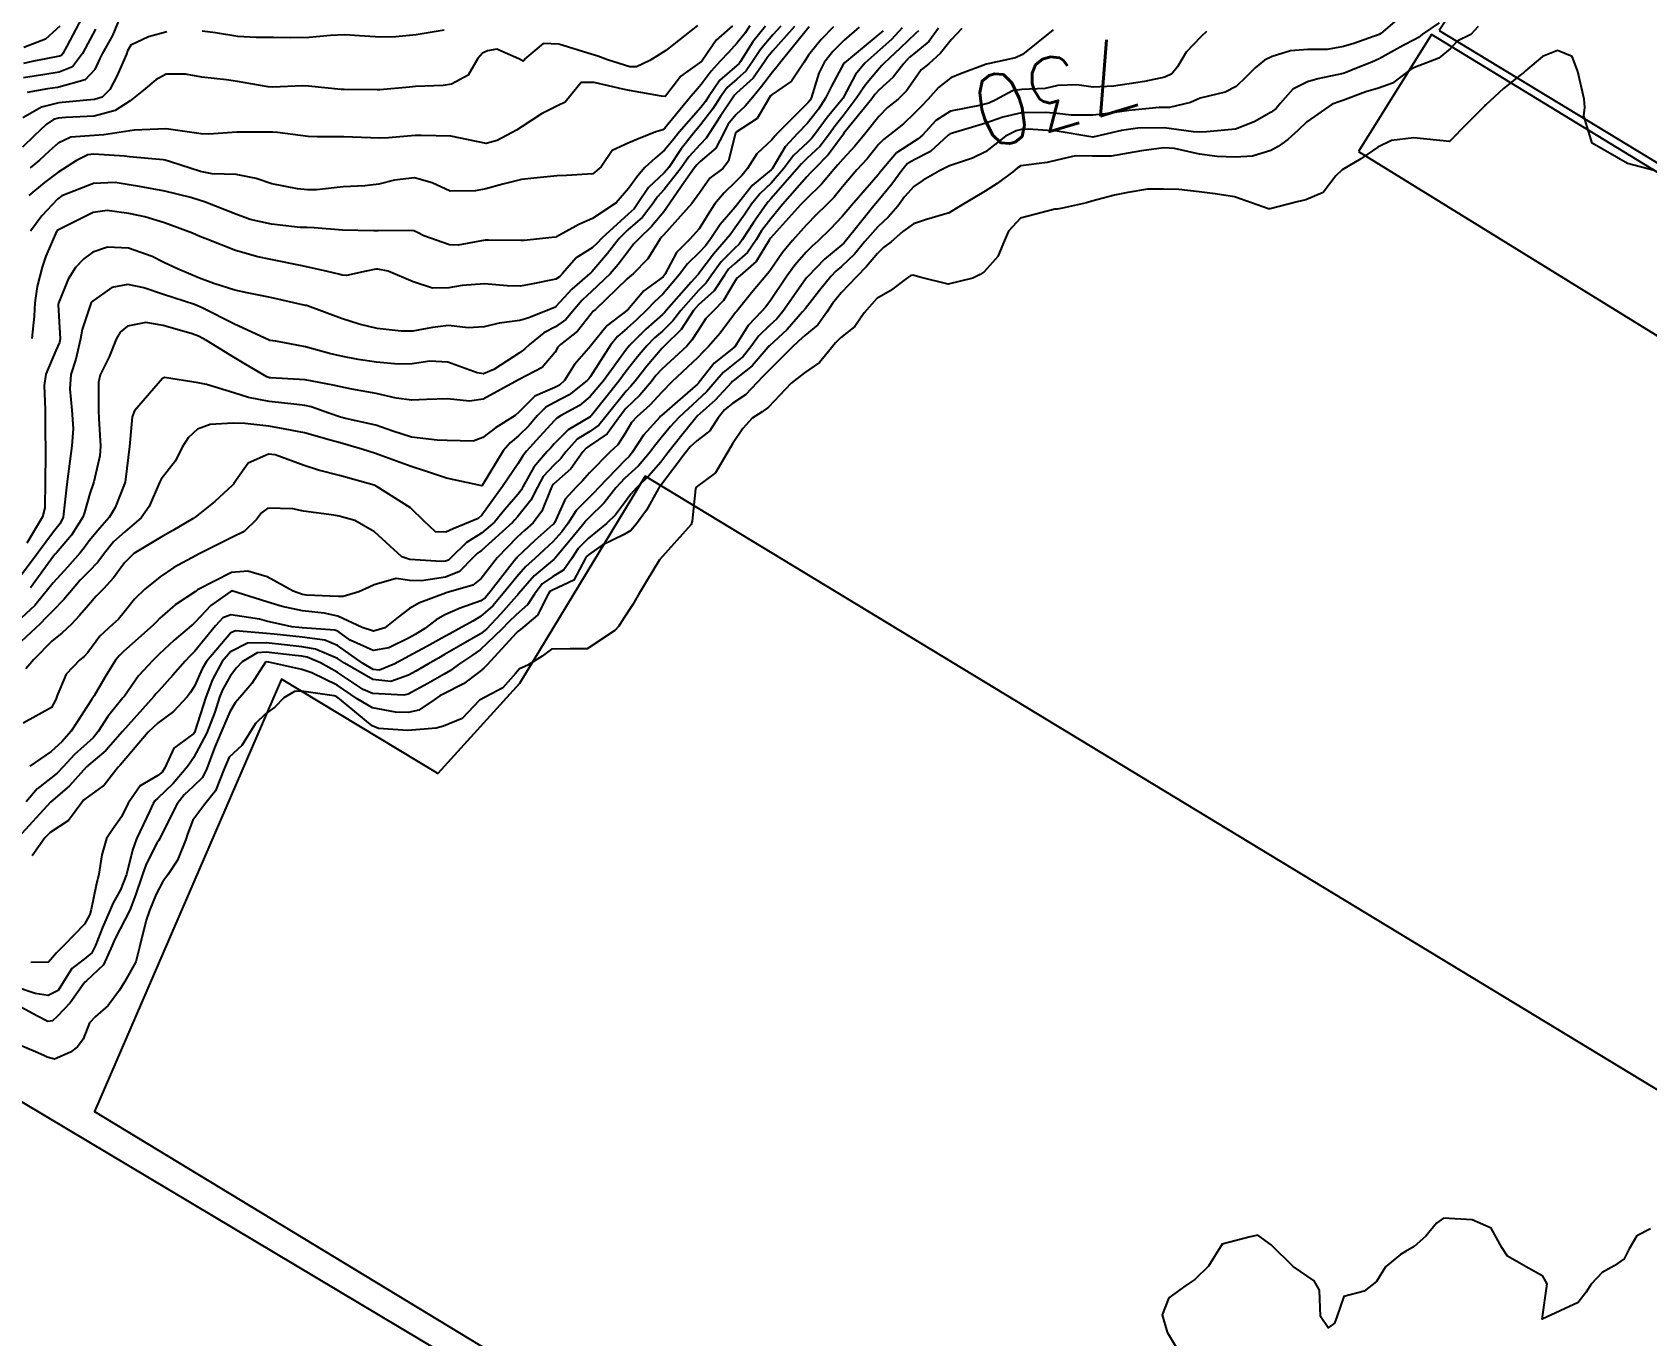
# Model space of a CAD drawing. Header units: metres. Extents: x 307586 to 320046, y 7427249 to 7434250.
# Drawn here: x 313360.1 to 313450.7, y 7432772.2 to 7432845.3 of the extents above; entities that cross this region are included whole.
import ezdxf
from ezdxf.enums import TextEntityAlignment as Align

# ---------------------------------------------------------------- set-up
doc = ezdxf.new("R2010")
doc.units = ezdxf.units.M
doc.header["$MEASUREMENT"] = 0
for name, color, linetype in [('Area Verde e Lazer', 45, 'Continuous'), ('Cotas', 45, 'Continuous'), ('Curvas de Nivel 1m', 11, 'Continuous'), ('Curvas de Nivel 5m', 15, 'Continuous'), ('Edificações', 30, 'Continuous')]:
    doc.layers.add(name, color=color, linetype=linetype)
doc.styles.add('Style-STANDARD', font='STANDARD.shx')

msp = doc.modelspace()

# ---------------------------------------------------------------- linework, layer by layer
at = {"layer": 'Area Verde e Lazer'}
msp.add_lwpolyline([(313356.188, 7432787.294), (313331.531, 7432746.391), (313407.119, 7432700.915), (313432.374, 7432741.818)], close=True, dxfattribs=at)
msp.add_lwpolyline([(313356.188, 7432787.294), (313331.531, 7432746.391), (313407.119, 7432700.915), (313432.374, 7432741.818)], close=True, dxfattribs=at)
at = {"layer": 'Curvas de Nivel 1m', "flags": 128}
for points, elevation in [([(313439.059, 7432845.82), (313438.107, 7432845.186), (313437.887, 7432844.992), (313437.69, 7432844.879), (313437.027, 7432844.54), (313435.679, 7432843.803), (313435.282, 7432843.619), (313434.315, 7432843.234), (313433.864, 7432843.044), (313433.669, 7432842.983), (313432.253, 7432842.673), (313431.662, 7432842.517), (313430.843, 7432842.09), (313430.13, 7432841.285), (313429.912, 7432841.015), (313429.638, 7432840.81), (313428.675, 7432840.257), (313427.628, 7432839.86), (313426, 7432839.708), (313425.626, 7432839.681), (313425.269, 7432839.701), (313423.629, 7432839.922), (313422.149, 7432839.903), (313421.627, 7432839.842), (313421.238, 7432839.783), (313419.623, 7432839.41), (313417.626, 7432839.747), (313416.026, 7432839.853), (313415.627, 7432839.841), (313415.323, 7432839.766), (313414.737, 7432839.469), (313414.111, 7432838.98), (313413.61, 7432838.586), (313412.873, 7432838.222), (313411.597, 7432837.794), (313411.4, 7432837.708), (313411.037, 7432837.516), (313410.114, 7432836.998), (313409.584, 7432836.636), (313409.06, 7432836.053), (313408.689, 7432835.539), (313408.173, 7432834.937), (313407.561, 7432834.373), (313406.838, 7432833.561), (313406.269, 7432832.842), (313405.532, 7432832.159), (313405.215, 7432831.896), (313404.926, 7432831.586), (313404.302, 7432830.805), (313403.505, 7432829.797), (313403.351, 7432829.602), (313402.484, 7432828.619), (313401.474, 7432827.686), (313401.444, 7432827.66), (313401.424, 7432827.63), (313400.516, 7432826.586), (313399.454, 7432825.746), (313399.403, 7432825.701), (313399.354, 7432825.651), (313398.453, 7432824.65), (313397.434, 7432823.747), (313397.356, 7432823.671), (313396.495, 7432822.606), (313395.786, 7432821.694), (313395.398, 7432821.18), (313394.706, 7432820.391), (313394.021, 7432819.714), (313393.719, 7432819.375), (313393.371, 7432818.902), (313392.861, 7432818.227), (313392.349, 7432817.735), (313391.345, 7432816.921), (313390.763, 7432816.331), (313390.387, 7432815.759), (313389.96, 7432815.13), (313389.323, 7432814.748), (313388.737, 7432814.358), (313388.31, 7432813.78), (313387.919, 7432813.169), (313387.295, 7432812.606), (313386.87, 7432812.215), (313386.48, 7432811.802), (313385.271, 7432810.656), (313384.786, 7432810.306), (313384.061, 7432809.832), (313383.601, 7432809.493), (313383.255, 7432809.283), (313382.329, 7432808.767), (313381.238, 7432808.167), (313380.992, 7432808.108), (313379.238, 7432808.196), (313378.712, 7432808.424), (313377.255, 7432809.398), (313376.305, 7432809.924), (313375.559, 7432810.229), (313375.266, 7432810.29), (313374.885, 7432810.326), (313373.268, 7432810.515), (313372.76, 7432810.473), (313371.911, 7432809.974), (313371.598, 7432809.636), (313371.251, 7432809.173), (313370.82, 7432808.405), (313370.652, 7432807.989), (313370.386, 7432807.154), (313369.947, 7432805.999), (313369.199, 7432804.587), (313368.96, 7432804.247), (313368.781, 7432804.014), (313368.047, 7432803.154), (313367.167, 7432802.302), (313367.024, 7432802.174), (313366.926, 7432802.034), (313366.75, 7432801.628), (313365.993, 7432800.047), (313365.765, 7432799.418), (313365.437, 7432798.055), (313365.104, 7432797.194), (313364.694, 7432796.467), (313364.512, 7432796.066), (313364.081, 7432795.072), (313363.697, 7432794.074), (313363.491, 7432793.652), (313363.061, 7432793.298), (313362.362, 7432792.778), (313361.945, 7432792.091), (313361.595, 7432791.537), (313361.034, 7432791.254), (313360.303, 7432791.379), (313359.04, 7432791.809)], 728), ([(313407.864, 7432845.375), (313407.69, 7432845.218), (313405.695, 7432843.58), (313405.672, 7432843.548), (313404.975, 7432842.264), (313404.639, 7432841.59), (313404.248, 7432840.982), (313403.629, 7432840.192), (313403.062, 7432839.608), (313402.368, 7432838.862), (313401.638, 7432837.629), (313401.592, 7432837.577), (313400.523, 7432836.701), (313399.697, 7432835.649), (313399.648, 7432835.573), (313399.571, 7432835.478), (313398.721, 7432834.499), (313398.163, 7432833.664), (313397.908, 7432833.306), (313397.542, 7432832.934), (313396.904, 7432832.308), (313396.436, 7432831.686), (313395.512, 7432830.597), (313395.047, 7432830.165), (313394.589, 7432829.709), (313394.042, 7432829.168), (313393.487, 7432828.68), (313392.978, 7432828.229), (313392.579, 7432827.733), (313391.455, 7432825.986), (313391.357, 7432825.848), (313391.271, 7432825.752), (313390.261, 7432824.946), (313389.44, 7432824.515), (313388.952, 7432824.261), (313388.473, 7432823.78), (313388, 7432823.209), (313387.416, 7432822.653), (313386.944, 7432822.263), (313386.555, 7432821.803), (313385.383, 7432819.873), (313385.353, 7432819.85), (313383.387, 7432820.278), (313382.205, 7432820.672), (313381.394, 7432820.939), (313379.761, 7432821.525), (313379.401, 7432821.659), (313378.633, 7432821.898), (313377.408, 7432822.256), (313376.931, 7432822.397), (313375.416, 7432822.814), (313374.338, 7432823.032), (313373.421, 7432823.189), (313372.068, 7432823.336), (313371.424, 7432823.359), (313370.129, 7432823.293), (313369.418, 7432823.019), (313368.887, 7432822.539), (313368.564, 7432822.018), (313368.172, 7432821.245), (313367.385, 7432820.227), (313367.277, 7432820.032), (313366.706, 7432818.697), (313366.249, 7432818.047), (313365.345, 7432817.262), (313364.706, 7432816.7), (313364.203, 7432816.071), (313363.829, 7432815.574), (313363.323, 7432815.052), (313362.841, 7432814.562), (313362.449, 7432814.089), (313361.924, 7432813.473), (313361.294, 7432812.831), (313360.931, 7432812.462), (313360.583, 7432812.11), (313359.27, 7432810.87)], 736), ([(313406.53, 7432845.567), (313405.686, 7432844.844), (313405.048, 7432844.218), (313404.564, 7432843.591), (313404.266, 7432842.992), (313403.833, 7432841.598), (313403.768, 7432841.472), (313403.64, 7432841.325), (313401.935, 7432839.625), (313401.79, 7432839.458), (313401.617, 7432839.261), (313400.783, 7432838.461), (313400.256, 7432837.643), (313399.965, 7432837.27), (313399.585, 7432836.895), (313398.957, 7432836.278), (313398.437, 7432835.661), (313398.088, 7432835.144), (313397.559, 7432834.272), (313397.02, 7432833.678), (313396.285, 7432832.945), (313395.62, 7432831.699), (313395.522, 7432831.58), (313394.44, 7432830.784), (313393.542, 7432829.72), (313393.523, 7432829.7), (313393.502, 7432829.683), (313392.383, 7432828.843), (313391.516, 7432827.749), (313391.472, 7432827.696), (313390.567, 7432826.654), (313389.989, 7432825.765), (313389.723, 7432825.495), (313389.449, 7432825.371), (313388.342, 7432824.883), (313387.435, 7432823.973), (313387.226, 7432823.793), (313386.124, 7432823.108), (313385.414, 7432822.557), (313384.875, 7432822.361), (313383.411, 7432822.394), (313382.853, 7432822.407), (313381.414, 7432822.586), (313380.376, 7432822.923), (313379.423, 7432823.258), (313377.706, 7432823.63), (313377.43, 7432823.698), (313376.778, 7432823.92), (313375.781, 7432824.28), (313375.437, 7432824.355), (313374.979, 7432824.403), (313373.439, 7432824.577), (313372.271, 7432824.807), (313371.444, 7432825.067), (313369.924, 7432825.53), (313369.449, 7432825.632), (313367.565, 7432825.916), (313367.451, 7432825.877), (313365.888, 7432824.053), (313365.759, 7432823.724), (313365.602, 7432822.057), (313365.384, 7432820.195), (313365.367, 7432820.076), (313365.367, 7432820.06), (313364.789, 7432818.638), (313364.454, 7432818.069), (313363.941, 7432817.48), (313363.34, 7432816.754), (313363.056, 7432816.363), (313362.83, 7432816.085), (313362.123, 7432815.294), (313361.316, 7432814.404), (313361.077, 7432814.104), (313360.285, 7432813.128), (313359.284, 7432812.206)], 737), ([(313403.712, 7432845.6), (313402.138, 7432843.623), (313401.923, 7432843.372), (313401.664, 7432843.053), (313401.043, 7432842.245), (313400.558, 7432841.641), (313400.136, 7432841.147), (313399.633, 7432840.668), (313399.164, 7432840.118), (313398.931, 7432839.657), (313398.489, 7432838.782), (313397.598, 7432838.038), (313397.41, 7432837.859), (313397.275, 7432837.675), (313396.557, 7432836.66), (313395.903, 7432835.695), (313395.568, 7432835.226), (313394.872, 7432834.394), (313394.176, 7432833.714), (313393.869, 7432833.396), (313393.542, 7432832.979), (313393.005, 7432832.254), (313392.561, 7432831.734), (313391.513, 7432830.746), (313390.995, 7432830.268), (313390.567, 7432829.759), (313390.079, 7432829.179), (313389.488, 7432828.771), (313388.834, 7432828.425), (313388.04, 7432827.784), (313387.751, 7432827.506), (313387.468, 7432827.301), (313386.029, 7432826.382), (313385.456, 7432826.127), (313385.091, 7432826.189), (313383.462, 7432826.781), (313382.44, 7432826.833), (313381.461, 7432826.697), (313380.673, 7432826.665), (313379.462, 7432826.777), (313378.423, 7432826.941), (313377.465, 7432827.119), (313376.825, 7432827.278), (313375.47, 7432827.647), (313373.801, 7432827.957), (313373.474, 7432828.009), (313373.4, 7432828.035), (313371.487, 7432828.919), (313369.673, 7432829.835), (313369.502, 7432829.916), (313369.247, 7432830.013), (313367.508, 7432830.573), (313366.41, 7432830.945), (313365.514, 7432831.147), (313364.612, 7432830.969), (313363.504, 7432830.19), (313363.454, 7432830.13), (313363.429, 7432830.081), (313362.944, 7432828.622), (313362.855, 7432828.086), (313362.592, 7432826.958), (313362.313, 7432826.091), (313362.247, 7432825.289), (313362.376, 7432824.091), (313362.44, 7432823.068), (313362.364, 7432822.09), (313362.247, 7432821.239), (313362.112, 7432820.093), (313362.037, 7432819.429), (313361.874, 7432818.095), (313361.711, 7432817.735), (313361.345, 7432817.27), (313360.47, 7432816.113), (313359.317, 7432814.564)], 739), ([(313417.405, 7432845.434), (313415.679, 7432844.034), (313415.292, 7432843.848), (313413.673, 7432843.499), (313413.612, 7432843.481), (313412.213, 7432842.954), (313411.661, 7432842.724), (313410.977, 7432842.193), (313410.369, 7432841.523), (313410.017, 7432841.148), (313409.635, 7432840.758), (313409.004, 7432840.162), (313408.215, 7432839.544), (313407.883, 7432839.283), (313407.614, 7432838.988), (313406.976, 7432838.185), (313406.4, 7432837.568), (313405.583, 7432836.615), (313405.119, 7432836.043), (313404.664, 7432835.589), (313404.107, 7432835.056), (313403.562, 7432834.481), (313402.775, 7432833.612), (313402.22, 7432832.943), (313401.527, 7432831.932), (313401.404, 7432831.752), (313401.295, 7432831.632), (313400.477, 7432830.677), (313399.654, 7432829.648), (313399.589, 7432829.562), (313399.5, 7432829.444), (313398.731, 7432828.41), (313398.072, 7432827.664), (313397.774, 7432827.363), (313397.467, 7432827.053), (313396.022, 7432825.691), (313395.447, 7432825.102), (313394.778, 7432824.368), (313394.059, 7432823.714), (313393.752, 7432823.393), (313393.419, 7432822.812), (313392.981, 7432822.154), (313392.545, 7432821.733), (313391.391, 7432820.586), (313391.014, 7432820.127), (313390.625, 7432819.758), (313390.036, 7432819.1), (313389.429, 7432817.769), (313389.398, 7432817.724), (313389.352, 7432817.674), (313388.333, 7432816.79), (313387.333, 7432815.827), (313387.303, 7432815.79), (313387.2, 7432815.66), (313385.755, 7432813.813), (313385.552, 7432813.574), (313385.307, 7432813.399), (313384.148, 7432812.984), (313383.294, 7432812.607), (313382.809, 7432812.328), (313382.161, 7432811.851), (313381.628, 7432811.508), (313381.278, 7432811.321), (313380.148, 7432810.753), (313379.27, 7432810.613), (313377.984, 7432811.195), (313377.281, 7432811.7), (313377.121, 7432811.752), (313375.282, 7432811.882), (313374.71, 7432811.946), (313373.287, 7432812.26), (313372.886, 7432812.367), (313371.292, 7432812.618), (313370.834, 7432812.442), (313370.421, 7432811.993), (313369.269, 7432810.577), (313368.99, 7432810.289), (313368.726, 7432810.015), (313368.04, 7432809.233), (313367.238, 7432808.347), (313367.087, 7432808.18), (313366.966, 7432808.034), (313365.213, 7432806.06), (313364.268, 7432805.003), (313363.193, 7432804.08), (313362.242, 7432803.024), (313361.163, 7432802.1), (313359.366, 7432800.127)], 731), ([(313441.233, 7432845.621), (313440.825, 7432845.159), (313440.067, 7432844.788), (313439.685, 7432844.383), (313439.029, 7432843.827), (313437.674, 7432843.311), (313437.436, 7432843.194), (313436.435, 7432842.435), (313435.657, 7432842.162), (313434.939, 7432841.942), (313433.646, 7432841.466), (313433.476, 7432841.412), (313433.049, 7432841.249), (313431.633, 7432840.26), (313431.116, 7432839.788), (313430.559, 7432839.281), (313430.028, 7432838.877), (313429.617, 7432838.663), (313428.576, 7432838.337), (313427.608, 7432838.284), (313426.605, 7432838.328), (313425.61, 7432838.449), (313424.202, 7432838.766), (313423.615, 7432838.816), (313422.352, 7432838.639), (313421.61, 7432838.504), (313420.664, 7432838.343), (313419.607, 7432838.342), (313418.661, 7432838.366), (313417.603, 7432838.106), (313417.063, 7432837.976), (313415.598, 7432837.797), (313415.383, 7432837.675), (313415.135, 7432837.465), (313414.259, 7432836.8), (313413.582, 7432836.384), (313412.11, 7432835.502), (313411.569, 7432835.163), (313410.308, 7432834.78), (313409.563, 7432834.552), (313408.978, 7432834.116), (313408.311, 7432833.542), (313407.885, 7432833.21), (313407.543, 7432832.875), (313406.931, 7432832.16), (313406.379, 7432831.567), (313405.514, 7432830.666), (313405.024, 7432830.068), (313404.704, 7432829.588), (313404.203, 7432828.882), (313403.483, 7432828.285), (313403.117, 7432827.967), (313402.753, 7432827.611), (313401.46, 7432826.318), (313401.114, 7432825.976), (313400.802, 7432825.637), (313400.141, 7432824.948), (313399.441, 7432824.484), (313398.975, 7432824.118), (313398.618, 7432823.658), (313398.146, 7432822.939), (313397.414, 7432822.379), (313397.042, 7432822.042), (313396.764, 7432821.68), (313395.384, 7432819.844), (313395.315, 7432819.769), (313395.266, 7432819.701), (313394.587, 7432818.486), (313394.034, 7432817.713), (313393.715, 7432817.35), (313393.347, 7432817.125), (313392.114, 7432816.512), (313391.335, 7432815.978), (313391.219, 7432815.866), (313391.158, 7432815.752), (313390.525, 7432814.554), (313389.315, 7432813.999), (313389.17, 7432813.916), (313389.079, 7432813.772), (313388.479, 7432812.595), (313387.537, 7432811.787), (313387.384, 7432811.686), (313387.281, 7432811.584), (313385.652, 7432809.814), (313385.464, 7432809.613), (313385.257, 7432809.433), (313384.334, 7432808.741), (313383.238, 7432808.175), (313383.013, 7432808.066), (313382.683, 7432807.845), (313381.819, 7432807.262), (313381.226, 7432807.141), (313380.517, 7432807.161), (313379.228, 7432807.399), (313378.364, 7432807.899), (313377.244, 7432808.665), (313375.825, 7432809.361), (313375.257, 7432809.544), (313373.411, 7432809.959), (313373.263, 7432809.98), (313373.244, 7432809.98), (313373.22, 7432809.96), (313372.455, 7432808.758), (313371.786, 7432807.974), (313371.522, 7432807.686), (313371.225, 7432807.173), (313370.723, 7432805.987), (313370.372, 7432805.159), (313369.937, 7432803.999), (313369.694, 7432803.494), (313369.178, 7432802.988), (313368.66, 7432802.525), (313368.275, 7432802.019), (313367.896, 7432801.282), (313367.278, 7432800.029), (313367.226, 7432799.945), (313367.14, 7432799.811), (313366.534, 7432798.626), (313366.324, 7432798.042), (313365.947, 7432796.893), (313365.617, 7432796.052), (313365.082, 7432795.006), (313364.751, 7432794.388), (313364.632, 7432794.064), (313364.148, 7432792.978), (313363.184, 7432792.079), (313363.104, 7432792.017), (313363.041, 7432791.929), (313362.272, 7432790.846), (313361.561, 7432790.095), (313361.285, 7432789.832), (313361.018, 7432789.805), (313360.446, 7432790.109), (313359.507, 7432790.602)], 727), ([(313367.686, 7432845.317), (313366.666, 7432845.028), (313365.678, 7432844.557), (313365.496, 7432844.24), (313365.424, 7432844.062), (313364.9, 7432842.822), (313364.506, 7432842.071), (313364.071, 7432841.643), (313363.637, 7432841.509), (313363.01, 7432841.463), (313361.635, 7432841.332), (313360.669, 7432841.083), (313359.626, 7432840.488)], 746), ([(313409.844, 7432845.376), (313409.69, 7432845.217), (313408.827, 7432844.393), (313407.929, 7432843.547), (313407.8, 7432843.42), (313407.669, 7432843.281), (313406.88, 7432842.336), (313406.361, 7432841.569), (313405.633, 7432840.599), (313405.174, 7432840.038), (313404.853, 7432839.588), (313404.319, 7432838.887), (313403.602, 7432838.22), (313403.286, 7432837.917), (313403.034, 7432837.608), (313401.576, 7432835.94), (313401.424, 7432835.782), (313401.3, 7432835.633), (313400.588, 7432834.615), (313399.965, 7432833.646), (313399.79, 7432833.407), (313399.546, 7432833.173), (313398.781, 7432832.411), (313398.249, 7432831.663), (313397.946, 7432831.238), (313397.514, 7432830.797), (313396.526, 7432829.685), (313396.081, 7432829.105), (313395.485, 7432828.527), (313395.037, 7432828.147), (313394.613, 7432827.709), (313394.09, 7432827.091), (313393.459, 7432826.281), (313393.037, 7432825.726), (313391.581, 7432823.895), (313391.466, 7432823.749), (313391.451, 7432823.731), (313391.432, 7432823.719), (313390.199, 7432822.984), (313389.409, 7432822.208), (313389.21, 7432821.968), (313389.02, 7432821.774), (313388.274, 7432820.901), (313387.667, 7432819.787), (313387.567, 7432819.601), (313387.376, 7432819.362), (313386.642, 7432818.523), (313386.076, 7432817.809), (313385.347, 7432817.192), (313384.498, 7432816.672), (313383.638, 7432815.837), (313383.484, 7432815.686), (313383.331, 7432815.624), (313383.083, 7432815.596), (313381.331, 7432815.707), (313380.882, 7432815.875), (313379.347, 7432817.265), (313378.235, 7432817.901), (313377.357, 7432818.156), (313377.062, 7432818.21), (313375.36, 7432818.434), (313374.756, 7432818.552), (313373.362, 7432818.594), (313372.996, 7432818.326), (313372.727, 7432817.966), (313372.028, 7432817.291), (313371.343, 7432816.944), (313369.465, 7432816.008), (313369.332, 7432815.937), (313368.08, 7432815.268), (313367.32, 7432814.745), (313366.461, 7432814.043), (313365.873, 7432813.483), (313365.293, 7432812.757), (313364.984, 7432812.367), (313364.65, 7432812.066), (313363.934, 7432811.416), (313363.267, 7432810.504), (313363.068, 7432810.279), (313362.808, 7432810.085), (313362.056, 7432809.286), (313361.55, 7432808.097), (313361.467, 7432807.861), (313361.226, 7432807.419), (313359.639, 7432806.545)], 734), ([(313363.687, 7432845.471), (313362.962, 7432844.091), (313362.404, 7432843.357), (313361.657, 7432843.055), (313360.847, 7432842.926), (313359.652, 7432842.728)], 748), ([(313362.933, 7432846.091), (313362.089, 7432844.516), (313361.871, 7432844.107), (313361.785, 7432843.995), (313361.67, 7432843.947), (313360.151, 7432843.64), (313359.664, 7432843.538)], 749), ([(313412.274, 7432845.501), (313411.687, 7432844.873), (313411.086, 7432844.109), (313410.427, 7432843.522), (313410.007, 7432843.188), (313409.661, 7432842.702), (313409.178, 7432842.007), (313408.704, 7432841.539), (313408.121, 7432841.062), (313407.633, 7432840.564), (313406.831, 7432839.562), (313406.285, 7432838.897), (313405.602, 7432838.168), (313405.323, 7432837.857), (313405.103, 7432837.585), (313404.414, 7432836.762), (313403.576, 7432835.948), (313403.232, 7432835.605), (313401.554, 7432833.74), (313401.507, 7432833.677), (313401.479, 7432833.631), (313400.739, 7432832.433), (313399.841, 7432831.647), (313399.668, 7432831.502), (313399.519, 7432831.244), (313398.923, 7432830.242), (313398.362, 7432829.661), (313397.928, 7432829.234), (313397.486, 7432828.562), (313397.141, 7432828.012), (313396.852, 7432827.679), (313395.46, 7432826.4), (313395.124, 7432826.036), (313394.875, 7432825.706), (313394.229, 7432824.928), (313393.437, 7432824.177), (313393.081, 7432823.725), (313392.386, 7432822.767), (313391.408, 7432822.084), (313391.204, 7432821.954), (313391.031, 7432821.754), (313390.347, 7432820.807), (313389.385, 7432819.936), (313389.302, 7432819.853), (313389.26, 7432819.771), (313388.717, 7432818.422), (313388.235, 7432817.781), (313387.773, 7432817.361), (313387.345, 7432816.963), (313386.215, 7432815.807), (313385.321, 7432814.658), (313384.859, 7432814.283), (313383.363, 7432813.839), (313383.321, 7432813.832), (313381.872, 7432813.294), (313381.299, 7432812.963), (313380.678, 7432812.483), (313379.93, 7432811.88), (313379.281, 7432811.698), (313378.649, 7432811.896), (313377.292, 7432812.547), (313376.519, 7432812.697), (313375.296, 7432812.832), (313374.168, 7432813.083), (313373.304, 7432813.333), (313371.343, 7432813.95), (313371.312, 7432813.944), (313370.168, 7432813.129), (313369.286, 7432812.203), (313369.191, 7432812.105), (313369.074, 7432812.012), (313368.1, 7432811.197), (313367.267, 7432810.405), (313366.886, 7432810.036), (313366.108, 7432809.19), (313365.316, 7432808.059), (313365.232, 7432807.948), (313364.387, 7432806.903), (313363.843, 7432806.074), (313363.566, 7432805.72), (313363.206, 7432805.399), (313362.515, 7432804.771), (313361.888, 7432804.093), (313361.551, 7432803.733), (313361.183, 7432803.446), (313360.424, 7432802.862), (313359.797, 7432802.12)], 732), ([(313365.049, 7432846.066), (313364.65, 7432845.104), (313364.073, 7432844.076), (313363.931, 7432843.815), (313363.66, 7432843.192), (313363.121, 7432842.617), (313361.644, 7432842.202), (313361.561, 7432842.194), (313360.999, 7432842.116), (313359.853, 7432841.915)], 747), ([(313400.393, 7432845.643), (313400.106, 7432845.228), (313399.683, 7432844.688), (313399.187, 7432844.146), (313398.723, 7432843.66), (313398.228, 7432843.101), (313397.653, 7432842.357), (313397.341, 7432841.981), (313397.077, 7432841.678), (313395.625, 7432839.906), (313395.512, 7432839.813), (313395.127, 7432839.705), (313394.058, 7432839.274), (313393.613, 7432839.079), (313392.677, 7432838.664), (313392.052, 7432837.743), (313391.589, 7432837.342), (313390.101, 7432837.251), (313389.588, 7432837.244), (313388.271, 7432837.098), (313387.585, 7432837.025), (313386.543, 7432836.766), (313385.58, 7432836.511), (313385.005, 7432836.399), (313383.578, 7432836.374), (313382.57, 7432836.842), (313381.586, 7432837.13), (313380.468, 7432836.997), (313379.582, 7432836.772), (313378.801, 7432836.677), (313377.58, 7432836.612), (313376.098, 7432836.452), (313375.578, 7432836.442), (313375.015, 7432836.509), (313373.581, 7432836.788), (313372.703, 7432837.092), (313371.586, 7432837.303), (313370.235, 7432837.355), (313369.588, 7432837.48), (313367.905, 7432838.027), (313367.594, 7432838.12), (313367.486, 7432838.14), (313365.597, 7432838.311), (313365.328, 7432838.332), (313363.599, 7432838.455), (313363.27, 7432838.413), (313362.626, 7432838.095), (313361.586, 7432837.424), (313360.835, 7432836.863), (313359.947, 7432836.126)], 743), ([(313410.973, 7432845.517), (313410.429, 7432844.779), (313409.679, 7432844.157), (313409.334, 7432843.876), (313409.037, 7432843.536), (313408.439, 7432842.764), (313407.65, 7432842.053), (313407.406, 7432841.794), (313407.228, 7432841.556), (313405.671, 7432839.627), (313405.637, 7432839.58), (313404.782, 7432838.412), (313403.989, 7432837.596), (313403.787, 7432837.402), (313403.589, 7432837.18), (313402.227, 7432835.62), (313401.565, 7432834.831), (313401.049, 7432834.144), (313400.746, 7432833.638), (313400.258, 7432832.927), (313399.533, 7432832.304), (313399.189, 7432831.992), (313398.968, 7432831.656), (313398.397, 7432830.778), (313397.506, 7432829.993), (313397.228, 7432829.674), (313396.549, 7432828.622), (313395.606, 7432827.698), (313395.472, 7432827.573), (313394.611, 7432826.559), (313393.952, 7432825.715), (313393.721, 7432825.447), (313393.447, 7432825.15), (313392.315, 7432823.737), (313391.918, 7432823.25), (313391.42, 7432822.903), (313390.713, 7432822.457), (313390.081, 7432821.763), (313389.785, 7432821.38), (313389.395, 7432821.005), (313388.796, 7432820.369), (313388.478, 7432819.779), (313388.112, 7432819.042), (313387.358, 7432818.105), (313387.212, 7432817.935), (313387.08, 7432817.794), (313385.337, 7432816.229), (313385.108, 7432816.05), (313384.88, 7432815.825), (313384.109, 7432815.048), (313383.322, 7432814.73), (313381.973, 7432814.514), (313381.32, 7432814.546), (313380.554, 7432814.644), (313379.317, 7432814.294), (313379.038, 7432814.17), (313378.47, 7432813.898), (313377.576, 7432813.64), (313377.309, 7432813.648), (313375.525, 7432813.722), (313375.31, 7432813.747), (313374.775, 7432813.945), (313373.321, 7432814.738), (313372.232, 7432815.063), (313371.323, 7432814.978), (313369.418, 7432814.008), (313369.361, 7432813.96), (313369.312, 7432813.926), (313368.157, 7432813.165), (313367.289, 7432812.406), (313367.107, 7432812.211), (313366.922, 7432812.035), (313365.268, 7432810.553), (313365.015, 7432810.313), (313364.824, 7432810.064), (313364.227, 7432809.091), (313363.619, 7432808.076), (313363.47, 7432807.838), (313363.227, 7432807.476), (313362.678, 7432806.625), (313362.333, 7432806.089), (313361.815, 7432805.486), (313361.201, 7432804.938), (313360.007, 7432804.118)], 733), ([(313399.426, 7432845.653), (313398.499, 7432844.847), (313397.692, 7432843.67), (313396.524, 7432842.823), (313395.668, 7432841.7), (313395.643, 7432841.681), (313395.431, 7432841.702), (313393.647, 7432842.019), (313393.276, 7432842.098), (313391.654, 7432842.479), (313390.941, 7432842.47), (313390.345, 7432841.763), (313390.04, 7432841.365), (313389.637, 7432841.173), (313388.701, 7432840.711), (313387.625, 7432839.995), (313387.3, 7432839.795), (313386.212, 7432839.213), (313385.611, 7432839.057), (313384.079, 7432839.372), (313383.617, 7432839.459), (313381.986, 7432839.496), (313381.617, 7432839.496), (313380.127, 7432839.374), (313379.615, 7432839.347), (313378.109, 7432839.411), (313377.616, 7432839.423), (313376.132, 7432839.416), (313375.615, 7432839.44), (313373.907, 7432839.668), (313373.619, 7432839.69), (313371.919, 7432839.684), (313371.618, 7432839.677), (313370.046, 7432839.576), (313369.617, 7432839.584), (313367.79, 7432839.859), (313367.62, 7432839.865), (313365.886, 7432839.789), (313365.618, 7432839.758), (313364.157, 7432839.532), (313363.614, 7432839.506), (313362.312, 7432839.4), (313361.607, 7432839.07), (313361.098, 7432838.617), (313360.563, 7432838.12), (313360.037, 7432837.677)], 744), ([(313401.266, 7432845.634), (313400.566, 7432844.759), (313399.862, 7432843.648), (313399.785, 7432843.535), (313399.67, 7432843.434), (313398.711, 7432842.606), (313398.065, 7432841.666), (313397.9, 7432841.408), (313397.637, 7432841.069), (313396.42, 7432839.688), (313396.073, 7432839.236), (313395.608, 7432838.68), (313395.073, 7432838.233), (313394.506, 7432837.711), (313394.084, 7432837.219), (313393.581, 7432836.527), (313392.901, 7432835.73), (313391.564, 7432834.852), (313390.804, 7432834.514), (313389.553, 7432833.813), (313389.523, 7432833.801), (313389.285, 7432833.773), (313387.73, 7432833.608), (313387.55, 7432833.6), (313385.732, 7432833.636), (313385.55, 7432833.623), (313384.032, 7432833.349), (313383.546, 7432833.36), (313382.106, 7432833.862), (313381.748, 7432834.06), (313381.556, 7432834.153), (313381.264, 7432834.165), (313379.555, 7432834.146), (313379.299, 7432834.149), (313377.556, 7432834.197), (313375.949, 7432834.326), (313375.557, 7432834.33), (313375.165, 7432834.336), (313373.559, 7432834.529), (313372.377, 7432834.794), (313371.564, 7432835.081), (313369.804, 7432835.774), (313369.571, 7432835.857), (313369.048, 7432836.015), (313367.576, 7432836.37), (313366.169, 7432836.641), (313365.58, 7432836.729), (313364.793, 7432836.855), (313363.58, 7432836.807), (313361.812, 7432836.106), (313361.571, 7432835.931), (313360.678, 7432835.002), (313360.045, 7432834.125)], 742), ([(313405.089, 7432845.586), (313404.392, 7432844.886), (313403.677, 7432843.999), (313403.433, 7432843.604), (313402.728, 7432842.542), (313401.646, 7432841.803), (313401.555, 7432841.72), (313401.5, 7432841.631), (313400.81, 7432840.46), (313399.623, 7432839.692), (313399.6, 7432839.673), (313399.593, 7432839.65), (313399.2, 7432838.053), (313398.878, 7432837.657), (313398.149, 7432837.102), (313397.579, 7432836.298), (313397.144, 7432835.676), (313395.555, 7432833.915), (313395.449, 7432833.806), (313395.371, 7432833.702), (313394.673, 7432832.572), (313393.827, 7432831.717), (313393.658, 7432831.582), (313393.52, 7432831.45), (313391.728, 7432829.747), (313391.611, 7432829.639), (313391.499, 7432829.498), (313390.719, 7432828.524), (313389.772, 7432827.767), (313389.623, 7432827.617), (313389.469, 7432827.349), (313388.743, 7432826.495), (313387.453, 7432825.813), (313387.411, 7432825.791), (313385.442, 7432824.702), (313384.663, 7432824.606), (313383.442, 7432824.734), (313382.266, 7432824.682), (313381.441, 7432824.656), (313380.548, 7432824.773), (313379.444, 7432825.027), (313378.078, 7432825.272), (313377.448, 7432825.394), (313377.03, 7432825.497), (313375.451, 7432825.793), (313373.507, 7432825.904), (313373.452, 7432825.906), (313373.41, 7432825.918), (313373.311, 7432825.962), (313372.128, 7432826.649), (313371.463, 7432827.039), (313369.922, 7432828.006), (313369.477, 7432828.25), (313369.109, 7432828.383), (313367.485, 7432828.836), (313366.523, 7432829.009), (313365.484, 7432828.81), (313365.078, 7432828.465), (313364.85, 7432828.066), (313364.456, 7432827.077), (313363.965, 7432826.075), (313363.859, 7432825.665), (313363.858, 7432824.076), (313363.885, 7432823.616), (313363.977, 7432822.074), (313363.941, 7432821.531), (313363.599, 7432820.078), (313363.546, 7432819.913), (313363.373, 7432819.414), (313363.082, 7432818.358), (313362.978, 7432818.084), (313362.353, 7432817.079), (313361.506, 7432816.098), (313361.424, 7432816.007), (313361.331, 7432815.896), (313360.048, 7432814.119)], 738), ([(313436.806, 7432846.104), (313435.783, 7432845.219), (313435.692, 7432845.166), (313434.257, 7432844.664), (313433.685, 7432844.484), (313432.761, 7432844.331), (313431.683, 7432844.32), (313430.718, 7432844.245), (313429.679, 7432843.93), (313429.248, 7432843.723), (313428.729, 7432843.299), (313428.201, 7432842.769), (313427.657, 7432842.247), (313427.05, 7432841.921), (313425.647, 7432841.597), (313425.477, 7432841.51), (313425.11, 7432841.345), (313423.923, 7432841.074), (313423.64, 7432841.073), (313423.344, 7432841.069), (313421.638, 7432840.897), (313420.317, 7432840.723), (313419.635, 7432840.64), (313418.409, 7432840.648), (313417.636, 7432840.731), (313416.984, 7432840.787), (313415.636, 7432840.767), (313414.577, 7432840.527), (313413.63, 7432840.196), (313411.749, 7432839.633), (313411.624, 7432839.6), (313411.571, 7432839.563), (313411.522, 7432839.511), (313410.528, 7432838.602), (313409.602, 7432838.137), (313409.222, 7432837.91), (313408.908, 7432837.537), (313408.363, 7432836.764), (313407.576, 7432835.814), (313407.351, 7432835.553), (313406.515, 7432834.518), (313405.753, 7432833.577), (313405.663, 7432833.467), (313405.55, 7432833.366), (313404.574, 7432832.553), (313403.64, 7432831.599), (313403.587, 7432831.535), (313403.521, 7432831.446), (313402.247, 7432829.619), (313401.908, 7432829.213), (313401.491, 7432828.835), (313400.88, 7432828.238), (313400.454, 7432827.64), (313400.014, 7432827.098), (313399.463, 7432826.663), (313398.9, 7432826.214), (313398.436, 7432825.66), (313397.981, 7432825.131), (313397.443, 7432824.636), (313396.401, 7432823.685), (313395.942, 7432823.176), (313395.415, 7432822.533), (313395.037, 7432822.075), (313394.77, 7432821.706), (313394.146, 7432820.962), (313393.388, 7432820.272), (313392.883, 7432819.727), (313392.22, 7432818.887), (313391.357, 7432818.054), (313391.208, 7432817.899), (313391.093, 7432817.753), (313390.309, 7432816.795), (313389.452, 7432815.769), (313389.395, 7432815.707), (313389.332, 7432815.656), (313388.304, 7432814.8), (313387.419, 7432813.789), (313387.373, 7432813.728), (313387.311, 7432813.66), (313386.423, 7432812.676), (313385.615, 7432811.815), (313385.28, 7432811.546), (313384.189, 7432810.916), (313383.268, 7432810.387), (313382.922, 7432810.188), (313382.338, 7432809.849), (313381.66, 7432809.453), (313381.253, 7432809.226), (313380.257, 7432808.866), (313379.249, 7432808.99), (313377.659, 7432809.906), (313377.265, 7432810.165), (313376.03, 7432810.688), (313375.272, 7432810.826), (313374.298, 7432810.924), (313373.274, 7432811.046), (313372.226, 7432811.018), (313371.268, 7432810.536), (313370.803, 7432809.987), (313370.256, 7432808.987), (313369.875, 7432808), (313369.269, 7432806.065), (313369.249, 7432806.009), (313369.212, 7432805.963), (313368.097, 7432805.129), (313367.584, 7432804.026), (313367.436, 7432803.781), (313367.186, 7432803.601), (313366.208, 7432803.014), (313365.535, 7432802.054), (313365.155, 7432801.28), (313364.648, 7432800.565), (313364.311, 7432800.068), (313364.054, 7432799.145), (313363.89, 7432798.072), (313363.73, 7432797.45), (313363.448, 7432796.076), (313363.369, 7432795.799), (313363.085, 7432795.253), (313361.932, 7432794.091), (313361.515, 7432793.647), (313361.058, 7432793.135), (313360.061, 7432793.112)], 729), ([(313402.122, 7432845.624), (313401.688, 7432845.151), (313400.986, 7432844.331), (313400.542, 7432843.641), (313400.184, 7432843.126), (313399.658, 7432842.655), (313399.12, 7432842.186), (313398.747, 7432841.659), (313398.312, 7432840.987), (313397.627, 7432840.1), (313397.266, 7432839.675), (313396.541, 7432838.753), (313395.854, 7432837.696), (313395.59, 7432837.396), (313394.7, 7432836.591), (313394.128, 7432835.714), (313393.899, 7432835.388), (313393.567, 7432835.079), (313392.091, 7432833.742), (313391.836, 7432833.458), (313391.545, 7432833.205), (313390.654, 7432832.641), (313389.89, 7432831.766), (313389.72, 7432831.568), (313389.52, 7432831.443), (313388.132, 7432831.168), (313387.516, 7432831.052), (313386.779, 7432831.064), (313385.517, 7432831.185), (313384.266, 7432831.082), (313383.514, 7432830.96), (313382.59, 7432830.93), (313381.517, 7432831.288), (313380.108, 7432831.884), (313379.525, 7432832.003), (313379.408, 7432832.008), (313378.874, 7432831.896), (313377.777, 7432831.651), (313377.521, 7432831.674), (313377.334, 7432831.726), (313376.472, 7432831.926), (313375.526, 7432832.132), (313375.289, 7432832.18), (313373.532, 7432832.549), (313372.807, 7432832.698), (313371.539, 7432833.042), (313369.842, 7432833.714), (313369.55, 7432833.842), (313369.138, 7432834.014), (313367.559, 7432834.598), (313366.452, 7432834.937), (313365.564, 7432835.128), (313364.344, 7432835.293), (313363.564, 7432835.181), (313361.689, 7432834.243), (313361.553, 7432834.161), (313361.529, 7432834.135), (313361.509, 7432834.11), (313360.914, 7432832.727), (313360.696, 7432832.112), (313360.43, 7432831.034), (313360.294, 7432830.118), (313360.253, 7432829.357), (313360.127, 7432828.12)], 741), ([(313383.242, 7432845.4), (313381.686, 7432845.141), (313380.531, 7432845.035), (313379.684, 7432845.017), (313378.505, 7432845.082), (313377.685, 7432845.138), (313376.871, 7432845.108), (313375.684, 7432845), (313374.658, 7432844.975), (313373.683, 7432844.991), (313372.706, 7432844.997), (313371.684, 7432845.057), (313370.432, 7432845.256), (313369.686, 7432845.342)], 746), ([(313451.108, 7432837.535), (313449.612, 7432837.937), (313447.623, 7432839.07), (313447.159, 7432840.598), (313447.222, 7432841.076), (313447.19, 7432841.537), (313446.821, 7432843.083), (313446.516, 7432843.922), (313445.685, 7432844.264), (313444.854, 7432843.935), (313443.888, 7432843.118), (313443.775, 7432843.015), (313443.67, 7432842.934), (313442.664, 7432842.128), (313441.644, 7432841.208), (313441.613, 7432841.18), (313441.584, 7432841.151), (313440.618, 7432840.175), (313439.623, 7432839.17), (313437.625, 7432839.363), (313436.37, 7432839.209), (313435.619, 7432838.85), (313434.652, 7432838.19), (313433.606, 7432837.582), (313433.262, 7432837.245), (313432.539, 7432836.305), (313431.582, 7432835.881), (313431.083, 7432835.772), (313429.574, 7432835.379), (313429.474, 7432835.391), (313427.58, 7432836.057), (313426.484, 7432836.228), (313425.583, 7432836.339), (313424.457, 7432836.479), (313423.584, 7432836.487), (313422.696, 7432836.486), (313421.582, 7432836.305), (313420.834, 7432836.144), (313419.577, 7432835.81), (313419.274, 7432835.715), (313417.921, 7432835.427), (313417.63, 7432835.371), (313417.572, 7432835.362), (313417.502, 7432835.36), (313415.567, 7432834.87), (313414.901, 7432834.125), (313414.623, 7432833.469), (313414.296, 7432832.718), (313413.529, 7432831.854), (313413.307, 7432831.702), (313412.906, 7432831.489), (313411.519, 7432831.161), (313410.003, 7432831.525), (313409.525, 7432831.671), (313409.419, 7432831.637), (313409.25, 7432831.533), (313408.264, 7432830.794), (313407.511, 7432830.357), (313406.811, 7432829.56), (313406.279, 7432828.78), (313405.481, 7432828.148), (313405.19, 7432827.87), (313404.969, 7432827.585), (313404.3, 7432826.757), (313403.459, 7432826.178), (313402.713, 7432825.611), (313401.439, 7432824.262), (313401.079, 7432823.991), (313400.516, 7432823.639), (313399.996, 7432823.073), (313399.411, 7432822.207), (313399.208, 7432821.85), (313399.104, 7432821.653), (313398.467, 7432820.584), (313397.384, 7432819.768), (313397.345, 7432819.671), (313397.164, 7432817.864), (313397.097, 7432817.674), (313395.333, 7432815.7), (313394.571, 7432814.457), (313394.131, 7432813.712), (313393.825, 7432813.195), (313393.293, 7432812.371), (313393.036, 7432811.974), (313392.829, 7432811.727), (313391.272, 7432810.701), (313390.323, 7432810.709), (313389.272, 7432810.689), (313388.747, 7432810.296), (313387.932, 7432809.783), (313387.467, 7432809.58), (313387.256, 7432809.326), (313386.531, 7432808.513), (313385.233, 7432807.835), (313384.261, 7432806.791), (313383.218, 7432806.359), (313382.797, 7432806.264), (313381.216, 7432806.133), (313379.561, 7432806.229), (313379.218, 7432806.384), (313377.373, 7432807.909), (313377.234, 7432808.008), (313377.073, 7432808.075), (313375.239, 7432808.329), (313374.864, 7432808.318), (313374.25, 7432807.95), (313373.753, 7432807.429), (313373.224, 7432807.053), (313372.672, 7432806.511), (313372.328, 7432805.969), (313371.893, 7432805.287), (313371.199, 7432804.624), (313370.906, 7432803.984), (313370.42, 7432802.746), (313369.818, 7432802), (313369.154, 7432801.094), (313368.853, 7432800.306), (313368.76, 7432800.014), (313368.293, 7432798.851), (313367.743, 7432798.024), (313367.475, 7432797.66), (313367.102, 7432796.949), (313366.731, 7432796.035), (313366.536, 7432795.487), (313366.175, 7432794.043), (313365.95, 7432793.156), (313365.348, 7432792.055), (313365.038, 7432791.556), (313364.398, 7432790.697), (313363.683, 7432790.073), (313363.361, 7432789.733), (313363.004, 7432788.82), (313362.692, 7432788.389), (313362.289, 7432788.087), (313361.394, 7432787.691), (313360.99, 7432787.794), (313360.788, 7432787.9), (313360.336, 7432788.11), (313359.001, 7432788.658)], 726)]:
    msp.add_lwpolyline(points, dxfattribs=dict(at, elevation=elevation))
at = {"layer": 'Curvas de Nivel 5m', "flags": 128}
for points, elevation in [([(313397.449, 7432845.674), (313395.679, 7432844.271), (313395.334, 7432844.045), (313394.782, 7432843.709), (313394.039, 7432843.345), (313393.667, 7432843.356), (313392.402, 7432843.739), (313391.869, 7432843.942), (313391.676, 7432844.01), (313391.31, 7432844.12), (313389.682, 7432844.63), (313388.81, 7432844.651), (313387.755, 7432843.789), (313387.728, 7432843.733), (313387.671, 7432843.66), (313387.444, 7432843.793), (313386.205, 7432844.339), (313385.677, 7432844.241), (313385.39, 7432844.108), (313385.137, 7432843.825), (313384.602, 7432842.887), (313383.651, 7432842.37), (313383.189, 7432842.308), (313381.649, 7432842.243), (313381.304, 7432842.217), (313379.645, 7432842.057), (313379.485, 7432842.052), (313377.645, 7432842.074), (313377.473, 7432842.085), (313375.648, 7432842.269), (313375.311, 7432842.28), (313373.647, 7432842.213), (313373.379, 7432842.232), (313371.651, 7432842.529), (313371.034, 7432842.614), (313369.654, 7432842.779), (313368.734, 7432842.942), (313367.657, 7432842.946), (313367.075, 7432842.616), (313366.389, 7432842.049), (313365.637, 7432841.446), (313364.798, 7432840.901), (313363.628, 7432840.589), (313362.03, 7432840.507), (313361.627, 7432840.478), (313361.341, 7432840.398), (313360.922, 7432840.117), (313360.251, 7432839.486), (313359.604, 7432838.843)], 745), ([(313361.688, 7432845.637), (313360.896, 7432844.903), (313359.676, 7432844.426)], 750), ([(313408.938, 7432845.538), (313408.344, 7432844.886), (313407.68, 7432844.296), (313406.841, 7432843.562), (313406.312, 7432842.921), (313405.644, 7432841.642), (313405.622, 7432841.601), (313405.611, 7432841.58), (313404.72, 7432840.501), (313404.063, 7432839.596), (313403.869, 7432839.348), (313403.616, 7432839.114), (313402.842, 7432838.374), (313402.279, 7432837.62), (313401.585, 7432836.824), (313400.974, 7432836.241), (313400.488, 7432835.641), (313400.12, 7432835.091), (313399.559, 7432834.306), (313399.281, 7432833.928), (313399.053, 7432833.655), (313398.361, 7432832.842), (313397.524, 7432831.752), (313397.488, 7432831.706), (313397.46, 7432831.671), (313397.108, 7432831.265), (313395.715, 7432829.697), (313395.618, 7432829.582), (313395.499, 7432829.465), (313394.554, 7432828.642), (313393.641, 7432827.718), (313393.562, 7432827.629), (313393.471, 7432827.507), (313392.177, 7432825.739), (313391.444, 7432824.856), (313390.841, 7432824.354), (313389.77, 7432823.767), (313389.56, 7432823.64), (313389.429, 7432823.519), (313388.603, 7432822.59), (313387.861, 7432821.785), (313387.66, 7432821.527), (313387.396, 7432821.094), (313386.517, 7432819.803), (313386.037, 7432819.146), (313385.359, 7432818.211), (313385.163, 7432818.015), (313384.708, 7432817.826), (313383.755, 7432817.43), (313383.347, 7432817.254), (313382.762, 7432817.263), (313382.126, 7432817.858), (313381.364, 7432818.623), (313379.434, 7432819.837), (313379.383, 7432819.864), (313379.321, 7432819.891), (313377.388, 7432820.437), (313376.193, 7432820.73), (313375.393, 7432820.984), (313373.77, 7432821.586), (313373.4, 7432821.625), (313372.251, 7432821.115), (313371.459, 7432819.979), (313371.429, 7432819.933), (313371.381, 7432819.879), (313370.385, 7432818.977), (313369.355, 7432818.143), (313369.28, 7432818.085), (313369.18, 7432818.012), (313368.031, 7432817.338), (313367.342, 7432816.956), (313365.844, 7432816.052), (313365.328, 7432815.532), (313364.697, 7432814.688), (313364.139, 7432814.072), (313363.725, 7432813.658), (313363.299, 7432813.163), (313362.795, 7432812.58), (313362.341, 7432812.089), (313361.798, 7432811.575), (313361.273, 7432811.15), (313360.241, 7432810.115), (313359.79, 7432809.587)], 735), ([(313402.904, 7432845.612), (313401.679, 7432844.255), (313401.394, 7432843.915), (313401.213, 7432843.635), (313400.585, 7432842.714), (313399.646, 7432841.866), (313399.532, 7432841.764), (313399.45, 7432841.652), (313398.731, 7432840.56), (313398.154, 7432839.665), (313397.94, 7432839.344), (313397.613, 7432839.003), (313396.979, 7432838.302), (313396.546, 7432837.686), (313395.581, 7432836.473), (313395.214, 7432836.066), (313394.961, 7432835.706), (313394.365, 7432834.911), (313393.558, 7432834.202), (313393.067, 7432833.727), (313392.4, 7432832.877), (313391.524, 7432831.851), (313391.473, 7432831.801), (313391.41, 7432831.751), (313390.401, 7432830.874), (313389.504, 7432829.903), (313389.43, 7432829.844), (313389.245, 7432829.773), (313388.003, 7432829.277), (313387.493, 7432829.119), (313386.335, 7432828.963), (313385.487, 7432828.773), (313384.601, 7432828.714), (313383.488, 7432828.837), (313382.602, 7432828.738), (313381.483, 7432828.524), (313380.838, 7432828.521), (313379.485, 7432828.681), (313378.48, 7432828.909), (313377.493, 7432829.24), (313375.578, 7432829.939), (313375.52, 7432829.957), (313375.503, 7432829.963), (313375.477, 7432829.967), (313373.507, 7432830.407), (313372.206, 7432830.676), (313371.511, 7432830.828), (313370.324, 7432831.193), (313369.518, 7432831.504), (313368.288, 7432832.022), (313367.528, 7432832.375), (313366.869, 7432832.703), (313365.54, 7432833.187), (313364.375, 7432833.237), (313363.536, 7432832.958), (313363.032, 7432832.586), (313362.579, 7432832.089), (313362.163, 7432831.447), (313361.611, 7432830.099), (313361.601, 7432830), (313361.721, 7432828.098), (313361.683, 7432827.886), (313361.466, 7432827.432), (313360.905, 7432826.108), (313360.809, 7432825.472), (313360.871, 7432824.108), (313360.867, 7432822.652), (313360.882, 7432822.108), (313360.896, 7432821.606), (313360.869, 7432820.108), (313360.846, 7432818.623), (313360.714, 7432818.11), (313359.841, 7432816.626)], 740), ([(313426.004, 7432845.335), (313425.69, 7432845.032), (313424.86, 7432844.169), (313424.371, 7432843.353), (313424.066, 7432842.957), (313423.664, 7432842.764), (313422.517, 7432842.52), (313421.658, 7432842.388), (313420.787, 7432842.267), (313419.655, 7432842.217), (313418.734, 7432842.342), (313417.656, 7432842.3), (313416.956, 7432842.138), (313415.652, 7432842.086), (313415.121, 7432841.995), (313414.159, 7432841.475), (313413.8, 7432841.32), (313413.641, 7432841.268), (313413.362, 7432841.206), (313411.637, 7432840.869), (313410.814, 7432840.335), (313410.072, 7432839.526), (313409.837, 7432839.311), (313409.618, 7432839.186), (313408.623, 7432838.524), (313407.787, 7432837.548), (313407.705, 7432837.436), (313407.59, 7432837.294), (313406.099, 7432835.572), (313405.567, 7432834.959), (313404.901, 7432834.245), (313404.223, 7432833.593), (313403.873, 7432833.272), (313403.543, 7432832.95), (313402.913, 7432832.228), (313402.466, 7432831.616), (313401.509, 7432830.196), (313401.267, 7432829.87), (313401.038, 7432829.635), (313400.296, 7432828.837), (313399.541, 7432827.649), (313399.513, 7432827.609), (313399.472, 7432827.58), (313398.398, 7432826.726), (313397.556, 7432825.669), (313397.51, 7432825.612), (313397.452, 7432825.559), (313396.342, 7432824.587), (313395.434, 7432823.794), (313395.385, 7432823.749), (313395.34, 7432823.701), (313394.436, 7432822.692), (313393.788, 7432821.716), (313393.62, 7432821.499), (313393.399, 7432821.282), (313391.902, 7432819.742), (313391.655, 7432819.47), (313391.375, 7432819.2), (313390.649, 7432818.472), (313390.203, 7432817.761), (313389.854, 7432817.259), (313389.342, 7432816.707), (313388.862, 7432816.25), (313388.338, 7432815.78), (313387.814, 7432815.3), (313387.322, 7432814.745), (313386.566, 7432813.801), (313385.986, 7432813.126), (313385.293, 7432812.511), (313384.863, 7432812.251), (313384.072, 7432811.832), (313383.565, 7432811.552), (313383.278, 7432811.397), (313382.279, 7432810.844), (313381.267, 7432810.289), (313380.476, 7432809.872), (313379.626, 7432809.516), (313379.258, 7432809.549), (313378.665, 7432809.896), (313377.273, 7432810.901), (313376.547, 7432811.193), (313375.277, 7432811.363), (313373.713, 7432811.521), (313373.279, 7432811.573), (313371.546, 7432811.712), (313371.279, 7432811.61), (313369.922, 7432810), (313369.672, 7432809.588), (313369.242, 7432808.616), (313369.009, 7432808.239), (313368.828, 7432808.014), (313368.061, 7432807.186), (313367.218, 7432806.558), (313366.651, 7432806.038), (313365.195, 7432804.313), (313365.073, 7432804.183), (313364.975, 7432804.062), (313364.184, 7432803.064), (313363.167, 7432802.324), (313363.029, 7432802.217), (313362.926, 7432802.082), (313362.172, 7432801.071), (313361.146, 7432800.41), (313360.848, 7432800.104), (313360.144, 7432799.098)], 730), ([(313450.894, 7432778.173), (313450.143, 7432777.784), (313449.703, 7432777.042), (313449.431, 7432776.488), (313448.869, 7432776.097), (313448.197, 7432775.722), (313447.577, 7432775.063), (313447.289, 7432774.625), (313446.843, 7432774.034), (313444.833, 7432773.1), (313445.105, 7432775.096), (313444.859, 7432775.516), (313443.939, 7432776.037), (313442.876, 7432776.646), (313442.571, 7432777.125), (313441.961, 7432778.202), (313440.898, 7432778.676), (313439.299, 7432778.766), (313438.896, 7432778.496), (313438.304, 7432777.76), (313437.646, 7432777.182), (313437.17, 7432776.895), (313436.876, 7432776.739), (313436.032, 7432776.036), (313435.533, 7432775.21), (313434.847, 7432774.672), (313433.702, 7432774.374), (313433.32, 7432773.235), (313433.187, 7432772.877), (313432.824, 7432772.629), (313432.395, 7432773.247), (313432.332, 7432774.732), (313432.044, 7432775.252), (313430.865, 7432776.069), (313429.633, 7432777.283), (313428.888, 7432777.82), (313428.45, 7432777.731), (313426.883, 7432777.31), (313426.107, 7432776.079), (313425.345, 7432775.333), (313424.85, 7432775.003), (313423.884, 7432774.308), (313423.523, 7432773.353), (313423.789, 7432772.38), (313424.412, 7432771.344)], 725)]:
    msp.add_lwpolyline(points, dxfattribs=dict(at, elevation=elevation))
at = {"layer": 'Edificações'}
for points in [[(313439.051, 7432845.382), (313498.322, 7432809.407), (313505.707, 7432821.575), (313508.664, 7432819.78), (313522.962, 7432843.336), (313518.022, 7432846.23), (313520.975, 7432851.271), (313526.906, 7432847.797), (313534.447, 7432860.671), (313513.907, 7432876.086), (313470.691, 7432907.459), (313460.098, 7432893.524), (313459.45, 7432892.671), (313466.832, 7432887.06), (313439.051, 7432845.382)], [(313434.52, 7432838.603), (313482.434, 7432809.035), (313483.295, 7432810.431), (313488.914, 7432806.964), (313489.678, 7432808.202), (313498.188, 7432802.95), (313500.376, 7432807.487), (313438.619, 7432845.165)], [(313373.633, 7432807.877), (313363.64, 7432784.748), (313454.828, 7432729.441), (313477.893, 7432767.472), (313478.941, 7432769.2), (313394.53, 7432820.396), (313387.475, 7432808.763), (313382.887, 7432803.722), (313374.119, 7432809.003), (313373.633, 7432807.877)]]:
    msp.add_lwpolyline(points, close=True, dxfattribs=at)

# ---------------------------------------------------------------- texts
at = {"layer": 'Cotas', "style": 'Style-STANDARD'}
msp.add_text('730', height=4, rotation=196.83619, dxfattribs=at).set_placement((313417.527, 7432841.905, 730), align=Align.MIDDLE_CENTER)

doc.saveas('drawing.dxf')
